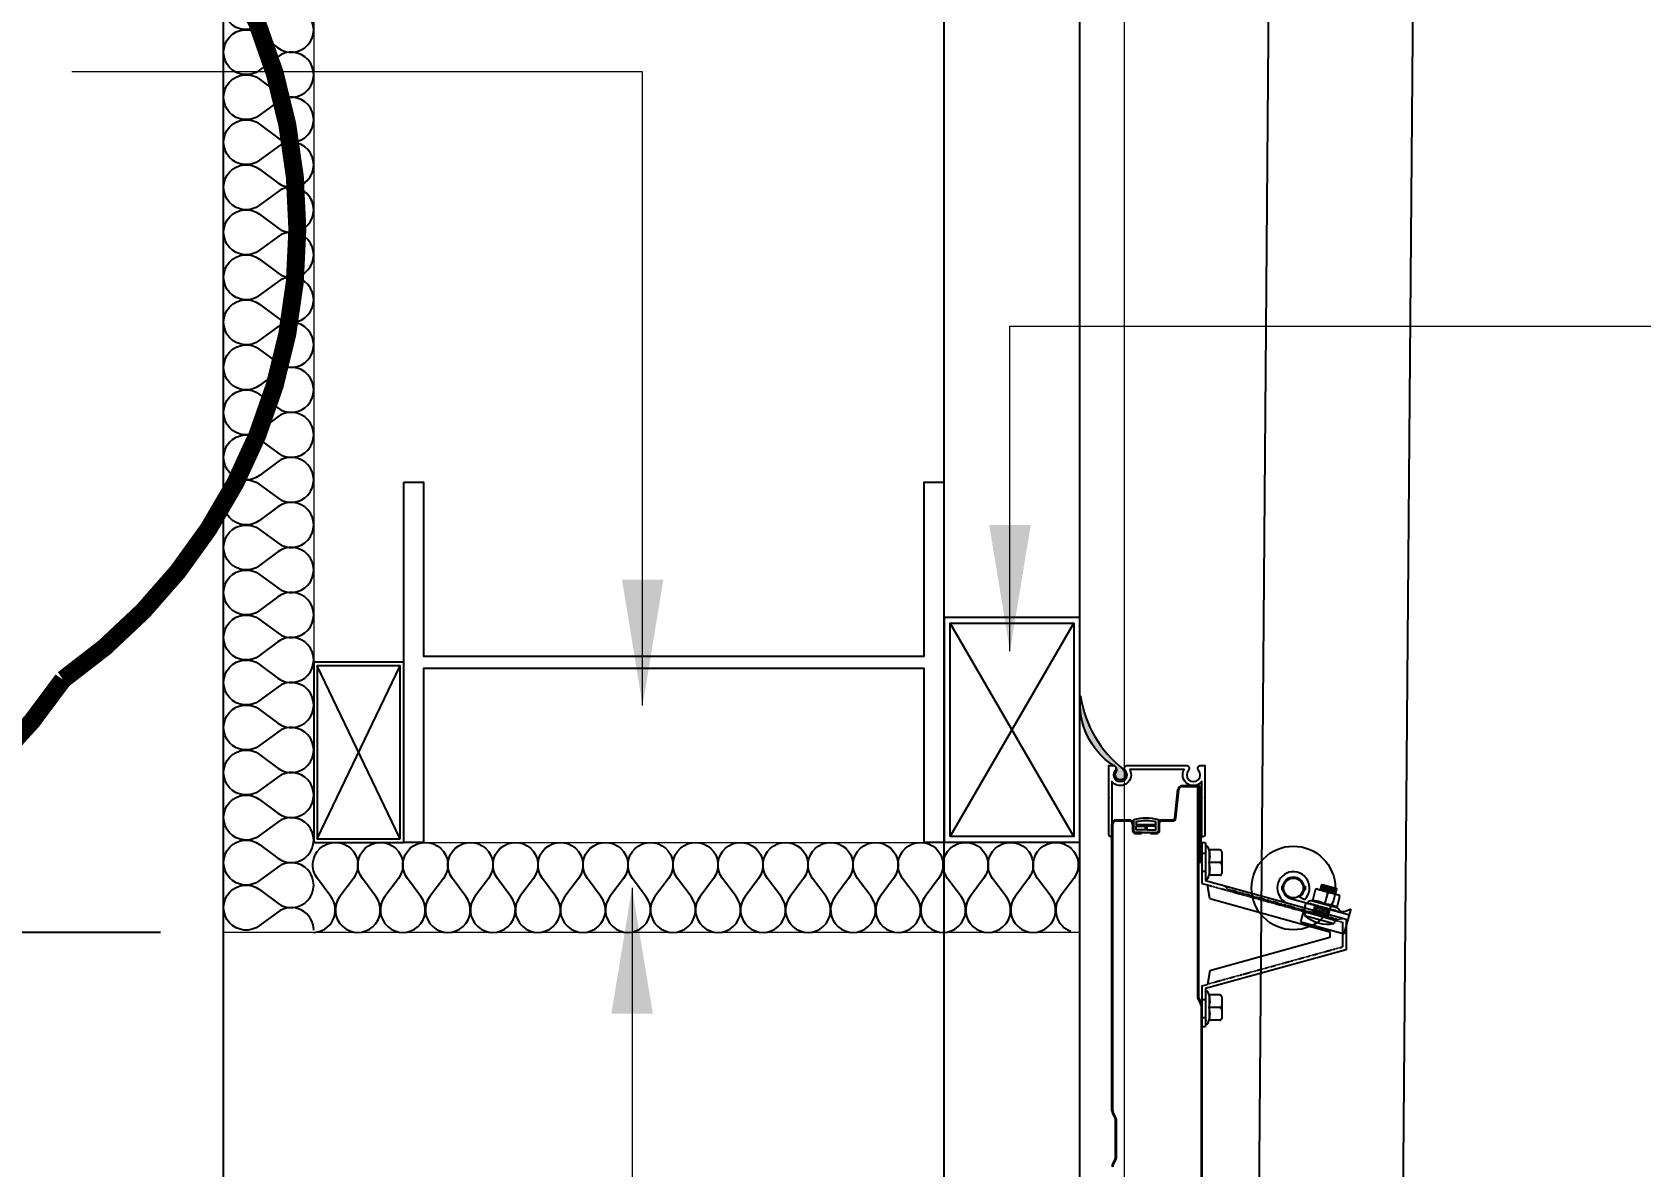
# Model space of a CAD drawing. Header units: millimetres. Extents: x 204328 to 274136, y -196910 to -178068.
# Drawn here: x 266160 to 267053, y -183958 to -183328 of the extents above; entities that cross this region are included whole.
import ezdxf

# ---------------------------------------------------------------- set-up
doc = ezdxf.new("R2010")
doc.units = ezdxf.units.MM
doc.linetypes.add('CEN', pattern=[62, 60, -1, 0, -1])
doc.linetypes.add('HIDDEN', pattern=[0.375, 0.25, -0.125])
doc.layers.get('Defpoints').update_dxf_attribs({"color": 140})
for name, color, linetype, lineweight in [('A-AXIS-LINE', 1, 'CEN', 15), ('A-DIMS', 7, 'Continuous', 25), ('A-ELEV-LIN2', 7, 'Continuous', 25), ('A-WAXM-PANL', 6, 'Continuous', 20), ('A-XXXX-STL', 3, 'Continuous', 25)]:
    doc.layers.add(name, color=color, linetype=linetype, lineweight=lineweight)
for name, color, linetype in [('HAT', 8, 'Continuous'), ('OHD Frame', 2, 'Continuous'), ('OHD Panel', 5, 'Continuous'), ('OHD Track', 4, 'Continuous')]:
    doc.layers.add(name, color=color, linetype=linetype)
doc.layers.add('REV-202205', color=20, linetype='Continuous', lineweight=25, plot=False)
doc.styles.add('HY울릉도L', font='')
doc.styles.add('돋움', font='')
doc.styles.get('HY울릉도L').set_extended_font_data('Dotum')
doc.styles.get('돋움').set_extended_font_data('Dotum')
doc.dimstyles.new('CDIM', dxfattribs={"dimtxt": 3, "dimasz": 1.5, "dimexe": 2, "dimexo": 1, "dimgap": 1, "dimtad": 1, "dimdec": 0, "dimrnd": 0.5, "dimzin": 0, "dimdsep": 32, "dimlunit": 6, "dimtxsty": 'HY울릉도L', "dimblk1": '_CIDOT', "dimblk2": '_CIDOT', "dimsah": 1, "dimcen": 5.5, "dimclrd": 2, "dimclre": 2, "dimclrt": 7, "dimadec": 0, "dimazin": 0, "dimtfac": 1, "dimtdec": 0, "dimtix": 1, "dimtmove": 2, "dimatfit": 1, "dimldrblk": '_CIDOT', "dimfxl": 1, "dimtolj": 1, "dimtzin": 0, "dimlwd": -1, "dimarcsym": 0})
doc.dimstyles.new('ISO-25', dxfattribs={"dimtxt": 2.5, "dimasz": 2.5, "dimexe": 1.25, "dimexo": 0.625, "dimtad": 1, "dimdsep": 46, "dimtxsty": 'Standard', "dimcen": 2.5, "dimadec": 0, "dimazin": 0, "dimtfac": 1, "dimtmove": 0, "dimatfit": 3, "dimfxl": 1, "dimarcsym": 0})

# ---------------------------------------------------------------- blocks, each defined once
blk = doc.blocks.new('프레임125X75X3.2T')
at = {"color": 1}
for p, q in [((3.200000000000728, 3.200000000000728), (121.7999999999993, 71.79999999999927)), ((3.200000000000728, 71.79999999999927), (121.7999999999993, 3.200000000000728))]:
    blk.add_line(p, q, dxfattribs=at)
at = {"color": 2}
for points in [[(0, 0), (125, 0), (125, 75), (0, 75)], [(3.200000000000728, 3.200000000000728), (121.7999999999993, 3.200000000000728), (121.7999999999993, 71.79999999999927), (3.200000000000728, 71.79999999999927)]]:
    blk.add_lwpolyline(points, close=True, dxfattribs=at)
blk = doc.blocks.new('상부힌지 단면')
for p, q in [((15487.12992352415, 13540.12640240446), (15487.12992352418, 13517.60309729199)), ((15489.12992352421, 13540.12640240447), (15487.12992352418, 13540.12640240446)), ((15489.12992352421, 13540.12640240446), (15489.12992352418, 13519.12640240447)), ((15490.35489568442, 13538.12640240447), (15489.12992352409, 13538.12640240446)), ((15497.12992352412, 13536.12640240456), (15491.12992352412, 13536.12640240447)), ((15491.12992352412, 13536.12640240447), (15491.12992352427, 13522.1264024045)), ((15498.12992352412, 13535.12640240456), (15498.12992352427, 13523.12640240456)), ((15497.12992352418, 13529.12640240454), (15491.12992352421, 13529.12640240447)), ((15487.12992352418, 13517.60309729199), (15490.12992352418, 13516.77617421505)), ((15489.1299235243, 13520.12640240447), (15490.35489568463, 13520.12640240447)), ((15489.12992352418, 13519.12640240447), (15567.12992352418, 13497.62640240447)), ((15491.47564970399, 13509.14418179745), (15490.12992352418, 13516.77617421505)), ((15497.12992352427, 13522.12640240454), (15491.12992352427, 13522.1264024045)), ((15532.50352459951, 13516.01574397792), (15531.41185151271, 13516.01574397792)), ((15531.41185151271, 13516.01574397792), (15531.41185151271, 13514.01574397792)), ((15543.3201784259, 13516.01574397792), (15544.41185151271, 13516.01574397792)), ((15544.41185151271, 13516.01574397792), (15544.41185151271, 13514.01574397792)), ((15561.71344158732, 13512.79802780605), (15553.15659548936, 13515.62342775258)), ((15553.39289381614, 13515.15612616646), (15553.16564911587, 13515.55631816178)), ((15553.19975382523, 13515.6800468748), (15553.59994581959, 13515.90729157493)), ((15561.9545983001, 13513.67292192656), (15553.39775220226, 13516.49832187307)), ((15553.63405052896, 13516.03102028807), (15553.4068058288, 13516.43121228213)), ((15553.44091053819, 13516.5549409952), (15553.88733087143, 13516.80843595835)), ((15562.02029526295, 13514.59422930725), (15553.95625854453, 13516.81700865922)), ((15491.47564970399, 13509.14418179745), (15558.12992352418, 13490.77152939828)), ((15532.50352459951, 13514.01574397792), (15531.41185151271, 13514.01574397792)), ((15536.31746571613, 13509.23146062285), (15569.09507139481, 13500.19660777552)), ((15541.24298485698, 13510.02539823411), (15544.23006665753, 13508.6063635567)), ((15542.07085012164, 13496.2353624437), (15544.99389074871, 13506.83988192797)), ((15543.3201784259, 13514.01574397792), (15544.41185151271, 13514.01574397792)), ((15546.31735919553, 13507.74573548779), (15545.99184615992, 13506.56480447489)), ((15550.04578834039, 13513.74572034945), (15548.45140254381, 13507.96143699438)), ((15548.45140254381, 13507.96143699438), (15561.94806370561, 13504.24120346901)), ((15551.27556653234, 13514.44403660919), (15562.84413324244, 13511.25526501601)), ((15552.85536702903, 13514.00857877997), (15553.11763239419, 13514.15750333392)), ((15561.47228487479, 13511.92313368561), (15552.91543877658, 13514.7485336321)), ((15553.1517371035, 13514.28123204701), (15552.92449240305, 13514.68142404029)), ((15552.95859711242, 13514.80515275331), (15553.35878910683, 13515.03239745347)), ((15556.7941189213, 13511.88560358675), (15555.1997331247, 13506.1013202317)), ((15561.16686117492, 13511.71759000898), (15561.42912653866, 13511.8665145625)), ((15561.46323124791, 13511.99024327555), (15561.23598654801, 13512.39043527053)), ((15561.27009125732, 13512.51416398363), (15561.67028325139, 13512.74140868379)), ((15561.70438796075, 13512.86513739692), (15561.47714326068, 13513.26532939094)), ((15561.51124797005, 13513.38905810409), (15561.9114399642, 13513.61630280431)), ((15561.94554467348, 13513.74003151752), (15561.71829997309, 13514.14022351031)), ((15561.7524046824, 13514.26395222341), (15562.04099159356, 13514.42782318396)), ((15563.54244950219, 13510.02548682406), (15561.94806370561, 13504.24120346901)), ((15544.62928314408, 13501.75391483267), (15544.09782121188, 13499.82582038097)), ((15544.09782121188, 13499.82582038097), (15560.48662405121, 13495.30839395732)), ((15544.62928314408, 13501.75391483267), (15561.01808598341, 13497.23648840899)), ((15547.02099747246, 13506.53526507912), (15546.95589338575, 13506.29907350878)), ((15547.02099747246, 13506.53526507912), (15547.91994061161, 13506.0333425427)), ((15547.98504469829, 13506.26953411302), (15547.91994061161, 13506.0333425427)), ((15547.98504469829, 13506.26953411302), (15548.88398783744, 13505.7676115766)), ((15558.58956418256, 13503.34649348594), (15559.48850732172, 13502.84457094952)), ((15559.55361140843, 13503.08076251985), (15559.48850732172, 13502.84457094952)), ((15559.55361140843, 13503.08076251985), (15560.45255454758, 13502.57883998342)), ((15560.51765863426, 13502.81503155375), (15560.45255454758, 13502.57883998342)), ((15560.51765863426, 13502.81503155375), (15561.41660177341, 13502.31310901732)), ((15561.48170586012, 13502.54930058765), (15561.41660177341, 13502.31310901732)), ((15561.48170586012, 13502.54930058765), (15562.38064899924, 13502.04737805123)), ((15563.67020926072, 13502.96257809802), (15563.38671378262, 13501.93408287519)), ((15566.17203076772, 13489.59208829125), (15569.77150987316, 13502.6506636505)), ((15567.12992352418, 13497.62640240447), (15567.12992352418, 13480.62640240447)), ((15542.07085012164, 13496.2353624437), (15566.17203076772, 13489.59208829125)), ((15558.12992352418, 13490.77152939828), (15558.12992352418, 13487.48127541066)), ((15561.01808598341, 13497.23648840899), (15560.48662405121, 13495.30839395732)), ((15567.12992352418, 13480.62640240447), (15489.12992352418, 13459.12640240447)), ((15558.12992352418, 13487.48127541066), (15491.47564970399, 13469.10862301148)), ((15491.47564970399, 13469.10862301148), (15490.12992352418, 13461.47663059387)), ((15487.12992352418, 13460.64970751695), (15490.12992352418, 13461.47663059387)), ((15487.12992352418, 13460.64970751695), (15487.12992352418, 13438.12640240447)), ((15489.12992352418, 13459.12640240447), (15489.12992352418, 13438.12640240447)), ((15490.35489568442, 13457.62640240447), (15489.12992352409, 13457.62640240446)), ((15497.12992352412, 13455.62640240456), (15491.12992352412, 13455.62640240447)), ((15491.12992352412, 13455.62640240447), (15491.12992352427, 13441.6264024045)), ((15498.12992352412, 13454.62640240456), (15498.12992352427, 13442.62640240456)), ((15497.12992352418, 13448.62640240454), (15491.12992352421, 13448.62640240447)), ((15487.12992352418, 13438.12640240447), (15489.12992352418, 13438.12640240447)), ((15489.37492352426, 13441.62640240446), (15489.1299235243, 13440.62640240447)), ((15489.1299235243, 13439.62640240447), (15490.35489568463, 13439.62640240447)), ((15497.12992352427, 13441.62640240454), (15491.12992352427, 13441.6264024045))]:
    blk.add_line(p, q)
at = {"color": 5, "linetype": 'HIDDEN'}
for p, q in [((15489.12992352418, 13534.12640240447), (15487.12992352418, 13534.12640240447)), ((15489.12992352418, 13524.12640240447), (15487.12992352418, 13524.12640240447)), ((15490.12992352418, 13516.77617421507), (15565.12992352418, 13496.10309729199)), ((15501.29313126887, 13514.52897104838), (15499.57471216685, 13516.2473901504)), ((15501.29313126887, 13514.52897104838), (15562.77375010354, 13497.58239021575)), ((15557.21613111883, 13498.49616832153), (15548.65928502064, 13501.32156826802)), ((15548.89558334751, 13500.85426668305), (15548.66833864726, 13501.25445867716)), ((15548.69171787799, 13500.634141156), (15548.86147863828, 13500.73053797002)), ((15548.70244335642, 13501.3781873892), (15549.10263535107, 13501.6054320905)), ((15557.45728783152, 13499.37106244195), (15548.90044173342, 13502.19646238852)), ((15549.13674006029, 13501.72916080353), (15548.90949536002, 13502.12935279766)), ((15548.94360006938, 13502.25308151079), (15549.34379206362, 13502.48032621082)), ((15557.69844454428, 13500.24595656243), (15549.14159844603, 13503.07135650902)), ((15549.37789677296, 13502.60405492396), (15549.15065207257, 13503.00424691824)), ((15549.18475678197, 13503.12797563129), (15549.58494877626, 13503.35522033135)), ((15557.93960125663, 13501.12085068299), (15549.38275515873, 13503.94625062945)), ((15549.61905348569, 13503.47894904441), (15549.3918087853, 13503.87914103869)), ((15549.42591349469, 13504.00286975174), (15549.82610548899, 13504.2301144518)), ((15558.18075796959, 13501.9957448035), (15549.6239118714, 13504.82114475)), ((15549.8602101983, 13504.35384316491), (15549.63296549785, 13504.75403515819)), ((15549.66707020722, 13504.87776387121), (15550.06726220163, 13505.10500857137)), ((15550.10136691097, 13505.22873728436), (15549.96449346835, 13505.46977989629)), ((15558.42191468211, 13502.87063892393), (15553.51036233516, 13504.49239296504)), ((15556.93502079006, 13499.04238661773), (15557.4141294958, 13499.3144433211)), ((15557.207077492, 13498.56327791135), (15556.93502079006, 13499.04238661773)), ((15557.00321202126, 13498.34315238575), (15557.17297278304, 13498.43954920062)), ((15557.44823420519, 13499.43817203412), (15557.22098950483, 13499.83836402679)), ((15557.25509421411, 13499.96209274), (15557.65528620832, 13500.18933744014)), ((15557.68939091766, 13500.31306615328), (15557.46214621735, 13500.71325814737)), ((15557.49625092678, 13500.83698686042), (15557.89644292064, 13501.06423156082)), ((15557.93054762995, 13501.18796027392), (15557.70330292976, 13501.58815226658)), ((15557.73740763907, 13501.71188097968), (15558.13759963348, 13501.9391256804)), ((15558.17170434271, 13502.06285439343), (15557.94445964281, 13502.46304638843)), ((15557.97856435212, 13502.58677510152), (15558.37875634618, 13502.81401980168)), ((15558.41286105555, 13502.93774851482), (15558.27598761331, 13503.17879112556)), ((15562.77375010354, 13497.58239021575), (15565.12992352418, 13498.17768445575)), ((15565.12992352418, 13496.10309729199), (15565.12992352418, 13482.14970751695)), ((15565.12992352418, 13482.14970751695), (15490.12992352418, 13461.47663059387)), ((15487.12992352418, 13453.12640240447), (15489.12992352418, 13453.12640240447)), ((15487.12992352418, 13443.12640240447), (15489.12992352418, 13443.12640240447))]:
    blk.add_line(p, q, dxfattribs=at)
at = {"color": 0}
for p, q in [((15548.94909192415, 13506.00380314693), (15548.88398783744, 13505.7676115766)), ((15548.94909192415, 13506.00380314693), (15549.84803506328, 13505.5018806105)), ((15549.91313914998, 13505.73807218083), (15549.84803506328, 13505.5018806105)), ((15549.91313914998, 13505.73807218083), (15550.81208228914, 13505.2361496444)), ((15550.87718637582, 13505.47234121473), (15550.81208228914, 13505.2361496444)), ((15550.87718637582, 13505.47234121473), (15551.77612951497, 13504.97041867829)), ((15551.84123360168, 13505.20661024863), (15551.77612951497, 13504.97041867829)), ((15551.84123360168, 13505.20661024863), (15552.74017674083, 13504.70468771221)), ((15552.80528082751, 13504.94087928253), (15552.74017674083, 13504.70468771221)), ((15552.80528082751, 13504.94087928253), (15553.70422396666, 13504.43895674611)), ((15553.76932805334, 13504.67514831643), (15553.70422396666, 13504.43895674611)), ((15553.76932805334, 13504.67514831643), (15554.6682711925, 13504.17322578001)), ((15554.73337527921, 13504.40941735034), (15554.6682711925, 13504.17322578001)), ((15554.73337527921, 13504.40941735034), (15555.63231841836, 13503.90749481391)), ((15555.69742250504, 13504.14368638424), (15555.63231841836, 13503.90749481391)), ((15555.69742250504, 13504.14368638424), (15556.59636564419, 13503.64176384781)), ((15556.6614697309, 13503.87795541814), (15556.59636564419, 13503.64176384781)), ((15556.6614697309, 13503.87795541814), (15557.56041287005, 13503.37603288172)), ((15557.62551695673, 13503.61222445204), (15557.56041287005, 13503.37603288172)), ((15557.62551695673, 13503.61222445204), (15558.52446009588, 13503.11030191562)), ((15558.58956418256, 13503.34649348594), (15558.52446009588, 13503.11030191562))]:
    blk.add_line(p, q, dxfattribs=at)
for radius in [23.25, 5.5]:
    blk.add_circle((15537.91185151271, 13515.01574397792), radius)
for centre, radius, start, end in [((15479.12992352415, 13532.62640240435), 12.50000000000588, 343.739795291638, 26.1038811380849), ((15497.12992352412, 13535.12640240454), 1, 1.667526652835144e-09, 90), ((15479.12992352421, 13525.62640240434), 12.50000000002234, 333.8961188649446, 16.26020470836198), ((15497.12992352418, 13530.12640240454), 1, 270, 1.667526652835144e-09), ((15497.12992352421, 13528.12640240454), 1, 1.667526652835144e-09, 90), ((15497.12992352427, 13523.12640240456), 1, 270, 1.667526652835144e-09), ((15537.91185151271, 13515.01574397792), 9, 314.5896085614258, 254.5896085625458), ((15537.91185151271, 13515.01574397792), 6, 303.7237260895292, 254.5896085625458), ((15553.24456582719, 13515.60113016348), 0.09075220560105306, 119.5896085620088, 209.5896084950339), ((15553.48572254004, 13516.47602428403), 0.09075220560105306, 119.5896085620088, 209.5896085622416), ((15553.55513381763, 13515.98620828626), 0.09075220560105306, 299.5896085543559, 29.58960856224153), ((15553.93214287324, 13516.72951924718), 0.09075220560105306, 74.58960856601024, 119.5896085620088), ((15548.63679624107, 13495.46281190291), 12.50000000000588, 58.3294038529916, 100.6934896996887), ((15551.00983556622, 13513.47998938334), 1, 74.58960856254585, 164.5896085615585), ((15553.00340911432, 13514.72623604206), 0.09075220560105306, 119.5896085620088, 209.5896085622416), ((15553.07282039229, 13514.23642004516), 0.09075220560105306, 299.5896085524427, 29.58960856224153), ((15553.3139771049, 13515.11131416457), 0.09075220560105306, 299.5896086366881, 29.58960856224153), ((15555.83007169544, 13512.15133455285), 1, 344.5896085615585, 74.58960856254585), ((15557.75816614714, 13511.61987262065), 1, 74.58960856254585, 164.5896085615585), ((15561.31490325922, 13512.43524727239), 0.09075220560105306, 119.5896085696616, 209.5896085622416), ((15561.3843145367, 13511.94543127368), 0.09075220560105306, 299.5896086617533, 29.58960856224153), ((15561.55605997195, 13513.31014139284), 0.09075220560105306, 119.5896085620088, 209.5896085622416), ((15561.62547124949, 13512.82032539504), 0.09075220560105306, 299.5896085620088, 29.58960856224153), ((15561.79721668441, 13514.18503551212), 0.09075220560105306, 119.5896085583245, 209.5896085622416), ((15561.86662796236, 13513.69521951548), 0.09075220560105306, 299.5896085620088, 29.58960864364272), ((15561.99617959166, 13514.50673989521), 0.09075220560105306, 299.5896085620088, 74.58960856601024), ((15562.57840227636, 13510.29121779016), 1, 344.5896085615585, 74.58960856254585), ((15556.82625724058, 13514.0161629601), 19.06249999999929, 228.1085687315808, 281.0706483926313), ((15555.38512682199, 13493.60269514021), 12.50000000002234, 48.48572742494461, 90.84981327069139), ((15564.13977270524, 13513.14486147183), 11.23604265226846, 260.9926718599007, 297.9738149302104), ((15569.30539963386, 13502.75550469681), 0.4777555862336021, 341.8556509205229, 77.32356620290872), ((15479.12992352415, 13452.12640240435), 12.50000000000588, 343.739795291638, 26.1038811380849), ((15497.12992352412, 13454.62640240454), 1, 1.667526652835144e-09, 90), ((15479.12992352421, 13445.12640240434), 12.50000000002234, 333.8961188649446, 16.26020470836198), ((15497.12992352418, 13449.62640240454), 1, 270, 1.667526652835144e-09), ((15497.12992352421, 13447.62640240454), 1, 1.667526652835144e-09, 90), ((15497.12992352427, 13442.62640240456), 1, 270, 1.667526652835144e-09)]:
    blk.add_arc(centre, radius, start, end)
at = {"color": 5, "linetype": 'HIDDEN'}
for centre, start, end in [((15548.74725535832, 13501.29927067795), 119.5896085620088, 209.5896084950339), ((15548.81666663627, 13500.80945468117), 299.5896086406565, 29.58960856224153), ((15548.98841207134, 13502.17416479947), 119.5896085620088, 209.5896085756855), ((15549.05782334903, 13501.68434880165), 299.5896086406565, 29.58960856224153), ((15549.22956878389, 13503.04905891994), 119.5896085620088, 209.5896085622416), ((15549.29898006164, 13502.55924292215), 299.5896085583245, 29.58960856224153), ((15549.47072549656, 13503.92395304046), 119.5896085620088, 209.5896085622416), ((15549.54013677436, 13503.4341370426), 299.5896085524427, 29.58960856224153), ((15549.71188220912, 13504.79884715996), 119.5896085620088, 209.5896085622416), ((15549.78129348709, 13504.30903116305), 299.5896085524427, 29.58960856224153), ((15550.02245019973, 13505.18392528246), 299.5896086366881, 29.58960856224153), ((15557.12816078068, 13498.51846590954), 299.5896086617533, 29.58960856224153), ((15557.29990621601, 13499.88317602876), 119.5896085620088, 209.5896086570351), ((15557.36931749399, 13499.39336003227), 299.5896085620088, 29.58960856224153), ((15557.54106292862, 13500.75807014926), 119.5896085620088, 209.5896085622416), ((15557.61047420636, 13500.26825415147), 299.5896085735396, 29.58960856224153), ((15557.78221964094, 13501.63296426843), 119.5896085620088, 209.5896085622416), ((15557.85163091883, 13501.14314827198), 299.5896085659773, 29.58960865703524), ((15558.02337635402, 13502.50785839028), 119.5896085696616, 209.5896085622416), ((15558.0927876315, 13502.01804239158), 299.5896086617533, 29.58960856224153), ((15558.33394434431, 13502.89293651293), 299.5896085620088, 29.58960856224153)]:
    blk.add_arc(centre, 0.09075220560105306, start, end, dxfattribs=at)
blk = doc.blocks.new('OHD1')
h = blk.add_hatch(color=256)
h.dxf.hatch_style = 1
edge = h.paths.add_edge_path()
edge.add_arc((224386.2154706216, -125252.9325038645), 41.00982396731319, 173.9684047486042, 236.6679802200208)
edge.add_arc((224363.1919244023, -125289.4986559754), 2.353796255578631, -39.664565035563214, 78.00787571456408, ccw=False)
edge.add_spline(control_points=[(224365.0038637144, -125291.0010649553), (224364.9144062444, -125291.1789172139), (224364.5225560593, -125292.0864586379), (224365.0513717008, -125294.3760396047), (224368.0686612709, -125295.5978691953), (224370.6078661715, -125293.8095522854), (224370.6317272207, -125291.316807638), (224369.465260382, -125290.2562952929), (224369.1141748966, -125289.404414442), (224369.0492715479, -125289.1378624752)], knot_values=[3.243885891482634, 3.243885891482634, 3.243885891482634, 3.243885891482634, 4.326453735058706, 8.670432217118115, 13.85437254824132, 19.12486828201512, 22.38891693691743, 25.71457178305222, 27.17146783408693, 27.17146783408693, 27.17146783408693, 27.17146783408693], degree=3, periodic=0)
edge.add_arc((224409.150779119, -125238.6215038731), 64.49832088021599, 188.920911369839, 231.5563251784184, ccw=False)
h = blk.add_hatch(color=8)
h.dxf.hatch_style = 1
h.paths.add_polyline_path([(224387.8525349179, -125324.3012123572, 0.4142135623730951), (224388.8525349179, -125323.3012123572), (224388.8525349179, -125317.2633904916, 0.1374513143190314), (224374.8525349179, -125317.2633904916), (224374.8525349179, -125323.3012123572, 0.4142135623730951), (224375.8525349179, -125324.3012123572)])
h.paths.add_polyline_path([(224382.2453289868, -125322.8012723572), (224382.2453289868, -125320.8008699409), (224387.2452289865, -125320.8008699409), (224387.2452289865, -125322.8012723572)], flags=16)
h.paths.add_polyline_path([(224381.2453289868, -125322.8012723572), (224376.2454289866, -125322.8012723572), (224376.2454289866, -125320.8008699409), (224381.2453289868, -125320.8008699409)], flags=16)
h.paths.add_polyline_path([(224376.2454289866, -125319.8008699409), (224376.2454289866, -125318.4855152316, -0.05389513538658686), (224381.8408352546, -125317.8035000526, -0.05204155013158983), (224387.2452289865, -125318.4413806287), (224387.2452289865, -125319.8008699409)], flags=16)
at = {"layer": 'OHD Panel'}
h = blk.add_hatch(color=256, dxfattribs=at)
h.dxf.hatch_style = 1
h.paths.add_polyline_path([(224411.3525349179, -125340.8012123572), (224412.3525349179, -125340.8012123572), (224412.3525349179, -125300.8012123572), (224411.3525349179, -125300.8012123572)])
at = {"elevation": 3.484582417989399e-10}
blk.add_lwpolyline([(224365.0038637144, -125291.0010649546, 0.5638875544417125), (224363.680989681, -125287.196228568, -0.2806145756241551), (224345.4326728217, -125248.6233200187, 0.1882082797582653), (224369.0492715228, -125289.1378624598)], format="xyb", dxfattribs=at)
at = {"color": 4, "elevation": -3.484582411448187e-10}
blk.add_lwpolyline([(224387.8476002903, -125287.0774061373), (224404.1553529499, -125287.0774061373, -0.6589376650777996), (224405.4019210811, -125289.7706377183, 2.258323137533433), (224410.9687181592, -125289.7706378673, -0.6589377092279788), (224412.2152861559, -125287.0774061373), (224414.5311712229, -125287.0774061373), (224414.5311712229, -125304.6590941149), (224414.3199978245, -125304.9245991498), (224414.5311712229, -125305.1901041843), (224414.5311712229, -125325.5543532568, -0.4142135623730951), (224413.4087906012, -125326.6767338787), (224412.8476002903, -125326.676733879), (224412.8476002903, -125296.0801747787, -0.9215584081026543), (224402.9703689457, -125289.3221673817), (224387.8476002903, -125289.3221673817), (224372.7248316344, -125289.3221673817, -0.9215584081026543), (224362.8476002903, -125296.0801747787), (224362.8476002903, -125326.676733879), (224362.2864099795, -125326.6767338787, -0.4142135623730951), (224361.1640293573, -125325.5543532568), (224361.1640293577, -125305.1901041843), (224361.3752027561, -125304.9245991498), (224361.1640293577, -125304.6590941149), (224361.1640293577, -125287.0774061373), (224363.4799144247, -125287.0774061373, -0.6589377092279788), (224364.7264824214, -125289.7706378673, 2.258323137533433), (224370.2932794995, -125289.7706377183, -0.6589376650777996), (224371.5398476308, -125287.0774061373)], format="xyb", close=True, dxfattribs=at)
blk.add_lwpolyline([(224387.8476002903, -125287.0774061373), (224404.1553529499, -125287.0774061373, -0.6589376650777996), (224405.4019210811, -125289.7706377183, 2.258323137533433), (224410.9687181592, -125289.7706378673, -0.6589377092279788), (224412.2152861559, -125287.0774061373), (224414.5311712229, -125287.0774061373), (224414.5311712229, -125304.6590941149), (224414.3199978245, -125304.9245991498), (224414.5311712229, -125305.1901041843), (224414.5311712229, -125325.5543532568, -0.4142135623730951), (224413.4087906012, -125326.6767338787), (224412.8476002903, -125326.676733879), (224412.8476002903, -125296.0801747787, -0.9215584081026543), (224402.9703689457, -125289.3221673817), (224387.8476002903, -125289.3221673817), (224372.7248316344, -125289.3221673817, -0.9215584081026543), (224362.8476002903, -125296.0801747787), (224362.8476002903, -125326.676733879), (224362.2864099795, -125326.6767338787, -0.4142135623730951), (224361.1640293573, -125325.5543532568), (224361.1640293577, -125305.1901041843), (224361.3752027561, -125304.9245991498), (224361.1640293577, -125304.6590941149), (224361.1640293577, -125287.0774061373), (224363.4799144247, -125287.0774061373, -0.6589377092279788), (224364.7264824214, -125289.7706378673, 2.258323137533433), (224370.2932794995, -125289.7706377183, -0.6589376650777996), (224371.5398476308, -125287.0774061373)], format="xyb", close=True, dxfattribs=at)
at = {"color": 0}
blk.add_lwpolyline([(224374.8525349179, -125317.2633904916), (224374.8525349179, -125323.3012123572, 0.414213562373095), (224375.8525349179, -125324.3012123572), (224387.8525349179, -125324.3012123572, 0.414213562373095), (224388.8525349179, -125323.3012123572), (224388.8525349123, -125317.2633904899, 0.1374513142050814), (224374.8525349235, -125317.2633904899)], format="xyb", dxfattribs=at)
blk.add_lwpolyline([(224387.2452289816, -125318.4413806278, 0.05204155006466098), (224381.8408352528, -125317.8035000526, 0.0538951353631633), (224376.2454289866, -125318.4855152316), (224376.2454289866, -125319.8008699409), (224387.2452289865, -125319.8008699409), (224387.2452289865, -125318.4413806289)], format="xyb")
at = {"color": 4}
blk.add_lwpolyline([(224379.3525349181, -125324.3012123572), (224375.8525349181, -125324.3012123572, -0.414213562373095), (224374.8525349181, -125323.3012123572), (224374.8525349179, -125319.8012123572), (224374.8525349179, -125320.3012123572)], format="xyb", dxfattribs=at)
at = {"elevation": -3.484582411448187e-10}
for points in [[(224376.2454289866, -125322.8012723572), (224376.2454289866, -125320.8008699409), (224381.2453289868, -125320.8008699409), (224381.2453289868, -125322.8012723572)], [(224382.2453289868, -125322.8012723572), (224387.2452289865, -125322.8012723572), (224387.2452289865, -125320.8008699409), (224382.2453289868, -125320.8008699409)]]:
    blk.add_lwpolyline(points, close=True, dxfattribs=at)
blk.add_open_spline([(224369.0492715479, -125289.1378624752), (224369.1141748966, -125289.404414442), (224369.465260382, -125290.2562952929), (224370.6317272207, -125291.316807638), (224370.6078661715, -125293.8095522854), (224368.0686612709, -125295.5978691953), (224365.0513717008, -125294.3760396047), (224364.5225560593, -125292.0864586379), (224364.9144062444, -125291.1789172139), (224365.0038637144, -125291.0010649553)], degree=3, knots=[3.243885891482636, 3.243885891482636, 3.243885891482636, 3.243885891482636, 4.700781942517338, 8.026436788652136, 11.29048544355444, 16.56098117732824, 21.74492150845144, 26.08889999051085, 27.17146783408693, 27.17146783408693, 27.17146783408693, 27.17146783408693])
at = {"layer": 'OHD Frame', "color": 1}
for p, q in [((224269.6073681898, -122329.8292952691), (224269.6073681897, -130379.8292952686)), ((224344.8477281267, -122329.8292952691), (224344.8477281267, -130379.8292952686))]:
    blk.add_line(p, q, dxfattribs=at)
at = {"layer": 'OHD Panel'}
for p, q in [((224397.8332455747, -125316.4058971417), (224399.5033926007, -125300.5395003958)), ((224398.3304983012, -125316.458239534), (224400.0006453271, -125300.5918427881)), ((224401.989656233, -125298.3012123572), (224410.3525349179, -125298.3012123572)), ((224401.989656233, -125298.8012123572), (224410.3525349179, -125298.8012123572)), ((224410.3525349181, -125298.8012123572), (224410.3525349181, -125415.4063994956)), ((224410.8525349181, -125298.8647206842), (224410.8525349181, -125415.4063994956)), ((224365.3525349181, -125317.3012123572), (224372.3525349181, -125317.3012123572)), ((224365.3525349181, -125317.8012123572), (224372.3525349181, -125317.8012123572)), ((224388.8525349179, -125323.3012123572), (224388.8525349179, -125318.8012123572)), ((224389.3525349179, -125323.3012123572), (224389.3525349179, -125318.8012123572)), ((224390.3525349179, -125317.3012123572), (224396.8387401218, -125317.3012123572)), ((224390.3525349179, -125317.8012123572), (224396.8387401218, -125317.8012123572)), ((224362.8525349183, -125478.7883655068), (224362.8525349183, -125319.8011786821)), ((224363.3525349183, -125478.7883655068), (224363.3525349183, -125319.8011822837)), ((224374.3525349181, -125319.8012123572), (224374.3525349181, -125323.3012123572)), ((224374.8525349181, -125319.8012123572), (224374.8525349181, -125322.3012123572)), ((224375.8525349181, -125324.8012123572), (224379.3525349181, -125324.8012123572)), ((224384.3525349179, -125324.3012123572), (224387.8525349179, -125324.3012123572)), ((224384.3525349179, -125324.8012123572), (224387.8525349179, -125324.8012123572)), ((224410.6164669406, -125416.5244334843), (224412.1413893001, -125419.5742782033)), ((224411.0636805361, -125416.3008266866), (224412.5886028956, -125419.3506714054)), ((224412.3525349181, -125420.4687053943), (224412.3525349181, -125523.288365507)), ((224412.8525349181, -125420.4687053943), (224412.8525349181, -125523.288365507)), ((224364.6413893003, -125482.9562442144), (224363.1164669408, -125479.9063994956)), ((224365.0886028958, -125482.7326374168), (224363.5636805363, -125479.6827926978)), ((224364.8525349183, -125504.9063994954), (224364.8525349183, -125483.8506714054)), ((224365.3525349183, -125504.9063994954), (224365.3525349183, -125483.8506714054)), ((224363.1164669408, -125508.8506714054), (224364.6413893003, -125505.8008266864)), ((224363.5636805363, -125509.0742782033), (224365.0886028958, -125506.0244334843))]:
    blk.add_line(p, q, dxfattribs=at)
at = {"layer": 'OHD Panel', "elevation": -3.484582411448187e-10}
blk.add_lwpolyline([(224411.3525349179, -125340.8012123572), (224412.3525349179, -125340.8012123572), (224412.3525349179, -125300.8012123572), (224411.3525349179, -125300.8012123572)], close=True, dxfattribs=at)
at = {"layer": 'OHD Panel'}
for points in [[(224365.3525349181, -125317.3012123572), (224372.3525349181, -125317.3012123572)], [(224374.3525349181, -125319.8012123572), (224374.3525349181, -125322.3012123572)]]:
    blk.add_lwpolyline(points, dxfattribs=at)
for centre, radius, start, end in [((224401.989656233, -125300.8012123572), 2.50000000001162, 90, 173.9909940411089), ((224401.989656233, -125300.8012123572), 2.000000000009295, 90, 173.9909940411089), ((224410.3525349179, -125300.8012123572), 2.5, 0, 90), ((224410.3525349179, -125300.8012123572), 2, 0, 90), ((224365.3525349181, -125319.8012123572), 2.5, 90, 180), ((224365.3525349181, -125319.8012123572), 2, 90, 180), ((224372.3525349181, -125319.8012123572), 2.5, 0, 90), ((224372.3525349181, -125319.8012123572), 2, 0, 90), ((224390.3525349179, -125318.8012123572), 1.5, 90, 180), ((224390.3525349179, -125318.8012123572), 1, 90, 180), ((224396.8387401218, -125316.3012123572), 1, 270, 353.9909940411089), ((224396.8387401218, -125316.3012123572), 1.5, 270, 353.9909940411089), ((224375.8525349181, -125323.3012123572), 1.5, 180, 270), ((224387.8525349179, -125323.3012123572), 1, 270, 0), ((224387.8525349179, -125323.3012123572), 1.5, 270, 0), ((224412.8525349179, -125415.4063994956), 2.499999999767169, 180.000000001334, 206.5650511782711), ((224412.8525349181, -125415.4063994956), 2, 180, 206.565051177078), ((224410.3525349181, -125420.4687053943), 2.000000000001153, 0, 26.56505117707799), ((224410.3525349179, -125420.4687053942), 2.500000000235723, 359.999999998666, 26.5650511758848), ((224365.3525349186, -125478.7883655068), 2.500000000235723, 179.999999998666, 206.5650511758848), ((224365.3525349183, -125478.7883655068), 2.000000000001153, 180, 206.565051177078), ((224362.8525349183, -125483.8506714054), 2, 0, 26.56505117707799), ((224362.8525349186, -125483.8506714055), 2.499999999767169, 1.334021322392356e-09, 26.56505117827118), ((224362.8525349183, -125504.9063994954), 2.000000000001153, 333.434948822922, 0), ((224362.8525349181, -125504.9063994954), 2.500000000235723, 333.4349488241152, 1.334021322143875e-09), ((224365.3525349186, -125509.9687053942), 2.500000000232831, 153.4349488241152, 180.000000001334), ((224365.3525349183, -125509.9687053943), 2, 153.434948822922, 180)]:
    blk.add_arc(centre, radius, start, end, dxfattribs=at)
at = {"layer": 'OHD Track'}
for p, q in [((224404.8477281267, -130379.8292952686), (224464.8296445447, -123061.7147822871)), ((224484.845041048, -130380.4849822121), (224544.826957466, -123062.3704692307))]:
    blk.add_line(p, q, dxfattribs=at)
at = {"xscale": -1, "rotation": 270}
blk.add_blockref('프레임125X75X3.2T', (224269.8477281304, -125329.8292952686), dxfattribs=at)
blk.add_blockref('상부힌지 단면', (208925.7226113937, -138870.1646065188))
blk = doc.blocks.new('_CIDOT')
at = {"color": 0, "linetype": 'ByBlock'}
blk.add_line((2, 0), (-1, 0), dxfattribs=at)
at = {"color": 0, "linetype": 'ByBlock', "const_width": 0.5}
blk.add_lwpolyline([(-0.25, 0, 1), (0.25, 0, 1)], format="xyb", close=True, dxfattribs=at)
blk = doc.blocks.new('*D45')
at = {"layer": 'A-DIMS', "lineweight": -2, "transparency": 16777216}
for p, q in [((266231.3233100264, -183827.8458282587), (264903.4601900927, -183827.8458282587)), ((266082.6348431259, -188827.8458282589), (264903.4601900927, -188827.8458282589))]:
    blk.add_line(p, q, dxfattribs=at)
at = {"layer": 'A-DIMS', "transparency": 16777216}
blk.add_line((264973.4601900927, -183880.3458282587), (264973.4601900927, -188775.3458282589), dxfattribs=at)
at = {"layer": 'Defpoints', "color": 0, "transparency": 16777216}
for p in [(266266.3233100264, -183827.8458282587, 9.728301181783873e-07), (264973.4601900927, -188827.8458282589), (266117.6348431259, -188827.8458282589, 8.603097008364623e-07)]:
    blk.add_point(p, dxfattribs=at)
at = {"layer": 'A-DIMS', "transparency": 16777216, "xscale": 52.5, "yscale": 52.5, "zscale": 52.5}
for p, rotation in [((264973.4601900927, -183827.8458282587), 90), ((264973.4601900927, -188827.8458282589), 270)]:
    blk.add_blockref('_CIDOT', p, dxfattribs=dict(at, rotation=rotation))
at = {"layer": 'A-DIMS', "color": 3, "transparency": 16777216, "insert": (264823.4601900916, -186327.8458282588), "char_height": 105, "attachment_point": 5, "rotation": 90, "style": '돋움'}
blk.add_mtext('\\A1;OPENING HEIGHT ="5,000"', dxfattribs=at)
blk = doc.blocks.new('*D46')
at = {"layer": 'A-DIMS', "lineweight": -2, "transparency": 16777216}
for p, q in [((266231.3233100271, -180777.8458282594), (264903.4601900926, -180777.8458282594)), ((266082.6348431259, -183827.8458282587), (264903.4601900926, -183827.8458282587))]:
    blk.add_line(p, q, dxfattribs=at)
at = {"layer": 'A-DIMS', "transparency": 16777216}
blk.add_line((264973.4601900926, -180830.3458282594), (264973.4601900926, -183775.3458282587), dxfattribs=at)
at = {"layer": 'Defpoints', "color": 0, "transparency": 16777216}
for p in [(266266.3233100271, -180777.8458282594, 9.728301181783873e-07), (264973.4601900926, -183827.8458282587), (266117.6348431259, -183827.8458282587, 8.603097008364623e-07)]:
    blk.add_point(p, dxfattribs=at)
at = {"layer": 'A-DIMS', "transparency": 16777216, "xscale": 52.5, "yscale": 52.5, "zscale": 52.5}
for p, rotation in [((264973.4601900926, -180777.8458282594), 90), ((264973.4601900926, -183827.8458282587), 270)]:
    blk.add_blockref('_CIDOT', p, dxfattribs=dict(at, rotation=rotation))
at = {"layer": 'A-DIMS', "color": 3, "transparency": 16777216, "insert": (264823.4601900915, -182302.845828259), "char_height": 105, "attachment_point": 5, "rotation": 90, "style": '돋움'}
blk.add_mtext('\\A1;HEAD ROOM ="3,050"', dxfattribs=at)
blk = doc.blocks.new('단열재(PANEL)')
at = {"layer": 'HAT'}
blk.add_lwpolyline([(0, 0, 0.6180339887498949), (-40, 20), (-60, 5, -2.000000000000001), (-60, 45), (-40, 30, 2), (-40, 70), (-60, 55, -2.000000000000001), (-60, 95), (-40, 80, 2), (-40, 120), (-60, 105, -2.000000000000001), (-60, 145), (-40, 130, 2), (-40, 170), (-60, 155, -2.000000000000001), (-60, 195), (-40, 180, 2), (-40, 220), (-60, 205, -2.000000000000001), (-60, 245), (-40, 230, 2), (-40, 270), (-60, 255, -2.000000000000001), (-60, 295), (-40, 280, 2), (-40, 320), (-60, 305, -2.000000000000001), (-60, 345), (-40, 330, 2), (-40, 370), (-60, 355, -2.000000000000001), (-60, 395), (-40, 380, 2), (-40, 420), (-60, 405, -2.000000000000001), (-60, 445), (-40, 430, 2), (-40, 470), (-60, 455, -2.000000000000001), (-60, 495), (-40, 480, 2), (-40, 520), (-60, 505, -2.000000000000001), (-60, 545), (-40, 530, 2), (-40, 570), (-60, 555, -2.000000000000001), (-60, 595), (-40, 580, 2), (-40, 620), (-60, 605, -2.000000000000001), (-60, 645), (-40, 630, 2), (-40, 670), (-60, 655, -2.000000000000001), (-60, 695), (-40, 680, 2), (-40, 720), (-60, 705, -2.000000000000001), (-60, 745), (-40, 730, 2), (-40, 770), (-60, 755, -2.000000000000001), (-60, 795), (-40, 780, 2), (-40, 820), (-60, 805, -2.000000000000001), (-60, 845), (-40, 830, 0.5097583433887193), (-1.337641983787762, 841.9319882801028, 0.5097583433887193)], format="xyb", dxfattribs=at)

msp = doc.modelspace()

# ---------------------------------------------------------------- linework, layer by layer
for p, q in [((266318.3233100274, -183775.8458282587), (266364.3233100274, -183679.8458282587)), ((266364.3233100274, -183775.8458282587), (266318.3233100274, -183679.8458282587))]:
    msp.add_line(p, q)
for points in [[(266366.3233100274, -183777.8458282587), (266366.3233100274, -183677.8458282587), (266316.3233100274, -183677.8458282587), (266316.3233100274, -183777.8458282587)], [(266364.3233100274, -183775.8458282587), (266364.3233100274, -183679.8458282587), (266318.3233100274, -183679.8458282587), (266318.3233100274, -183775.8458282587)]]:
    msp.add_lwpolyline(points, close=True)
at = {"layer": 'A-AXIS-LINE', "ltscale": 1000}
msp.add_line((266766.3233100257, -178638.6858861673), (266766.3233100258, -190538.4117901748), dxfattribs=at)
at = {"layer": 'A-ELEV-LIN2'}
msp.add_line((266266.3233100264, -188827.8458282588), (266266.3233100264, -180277.8458282594), dxfattribs=at)
at = {"layer": 'A-WAXM-PANL'}
msp.add_lwpolyline([(266316.3233100275, -180277.8458282594), (266316.3233100274, -183777.8458282587), (266741.5636699635, -183777.8458282589), (266741.5636699635, -183827.8458282589), (266266.3233100264, -183827.8458282587), (266266.3233100272, -180277.8458282594)], dxfattribs=at)
at = {"layer": 'A-XXXX-STL'}
msp.add_lwpolyline([(266366.3233100277, -183577.8458282589), (266377.3233100277, -183577.8458282589), (266377.3233100277, -183674.3458282589), (266655.3233100268, -183674.3458282589), (266655.3233100268, -183577.8458282589), (266666.3233100268, -183577.8458282589), (266666.3233100268, -183777.8458282589), (266655.3233100268, -183777.8458282589), (266655.3233100268, -183681.3458282589), (266377.3233100277, -183681.3458282589), (266377.3233100277, -183777.8458282589), (266366.3233100277, -183777.8458282589)], close=True, dxfattribs=at)
at = {"layer": 'REV-202205', "const_width": 10}
msp.add_lwpolyline([(264185.7988536472, -183696.0968420952, 0.52056705), (264685.7988536472, -183696.0968420952, 0.52056705), (265185.7988536472, -183696.0968420952, 0.52056705), (265685.7988536472, -183696.0968420952, 0.52056705), (266177.1141172152, -183687.4121056632, 0.52056705), (266177.1141172152, -183187.4121056632, 0.52056705), (265693.0270690624, -183171.4991538159, 0.52056705), (265193.0270690625, -183171.4991538159, 0.52056705), (264693.0270690624, -183171.4991538159, 0.52056705), (264193.0270690625, -183171.4991538159, 0.52056705)], format="xyb", close=True, dxfattribs=at)

# ---------------------------------------------------------------- block references
msp.add_blockref('OHD1', (42396.7159418368, -58448.0165329903))
at = {"xscale": 0.5, "yscale": 0.5, "zscale": 0.5}
for p in [(266316.3233100272, -183426.553109814), (266316.3233100272, -183826.553109814)]:
    msp.add_blockref('단열재(PANEL)', p, dxfattribs=at)
at = {"xscale": 0.5, "yscale": 0.5, "zscale": 0.5, "rotation": 270}
msp.add_blockref('단열재(PANEL)', (266315.8490590116, -183827.8458282587), dxfattribs=at)

# ---------------------------------------------------------------- dimensions: what is measured, and where the dimension line sits
at = {"layer": 'A-DIMS'}
for base, p1, p2, text, picture, middle in [((264973.4601900926, -183827.8458282587, -9.728301181783873e-07), (266266.3233100271, -180777.8458282594), (266117.6348431259, -183827.8458282587, -1.12520417341925e-07), 'HEAD ROOM ="<>"', '*D46', (264823.4601900915, -182302.845828259, -9.728301181783873e-07)), ((264973.4601900927, -188827.8458282589, -9.728301181783873e-07), (266266.3233100264, -183827.8458282587), (266117.6348431259, -188827.8458282589, -1.12520417341925e-07), 'OPENING HEIGHT ="<>"', '*D45', (264823.4601900916, -186327.8458282588, -9.728301181783873e-07))]:
    dim = msp.add_linear_dim(base=base, p1=p1, p2=p2, angle=270, text=text, dimstyle='CDIM', override={"dimscale": 35, "dimtxsty": '돋움', "dimclrd": 256, "dimclre": 256, "dimclrt": 3}, dxfattribs=at)
    dim.commit()
    dim.dimension.update_dxf_attribs({"geometry": picture, "text_midpoint": middle, "dimtype": 160})

# ---------------------------------------------------------------- leaders
for points in [[(266498.9957842777, -183701.8788317186, 3.846445250383178e-07), (266498.9957842779, -183349.932788576, 3.846445250383177e-07), (266181.9555902955, -183349.932788576, 3.846445250383177e-07)], [(266702.9810341317, -183671.6580766517), (266702.9810341317, -183491.2235547751), (267940.6321832838, -183491.2235547751)], [(266493.1230282413, -183802.9883038107), (266493.1230282413, -184088.1868599934), (267946.5768128679, -184088.1868599934)]]:
    msp.add_leader(points, dimstyle='ISO-25', override={"dimasz": 70, "dimtad": 0, "dimclrd": 1, "dimlwd": 9})

doc.saveas('drawing.dxf')
